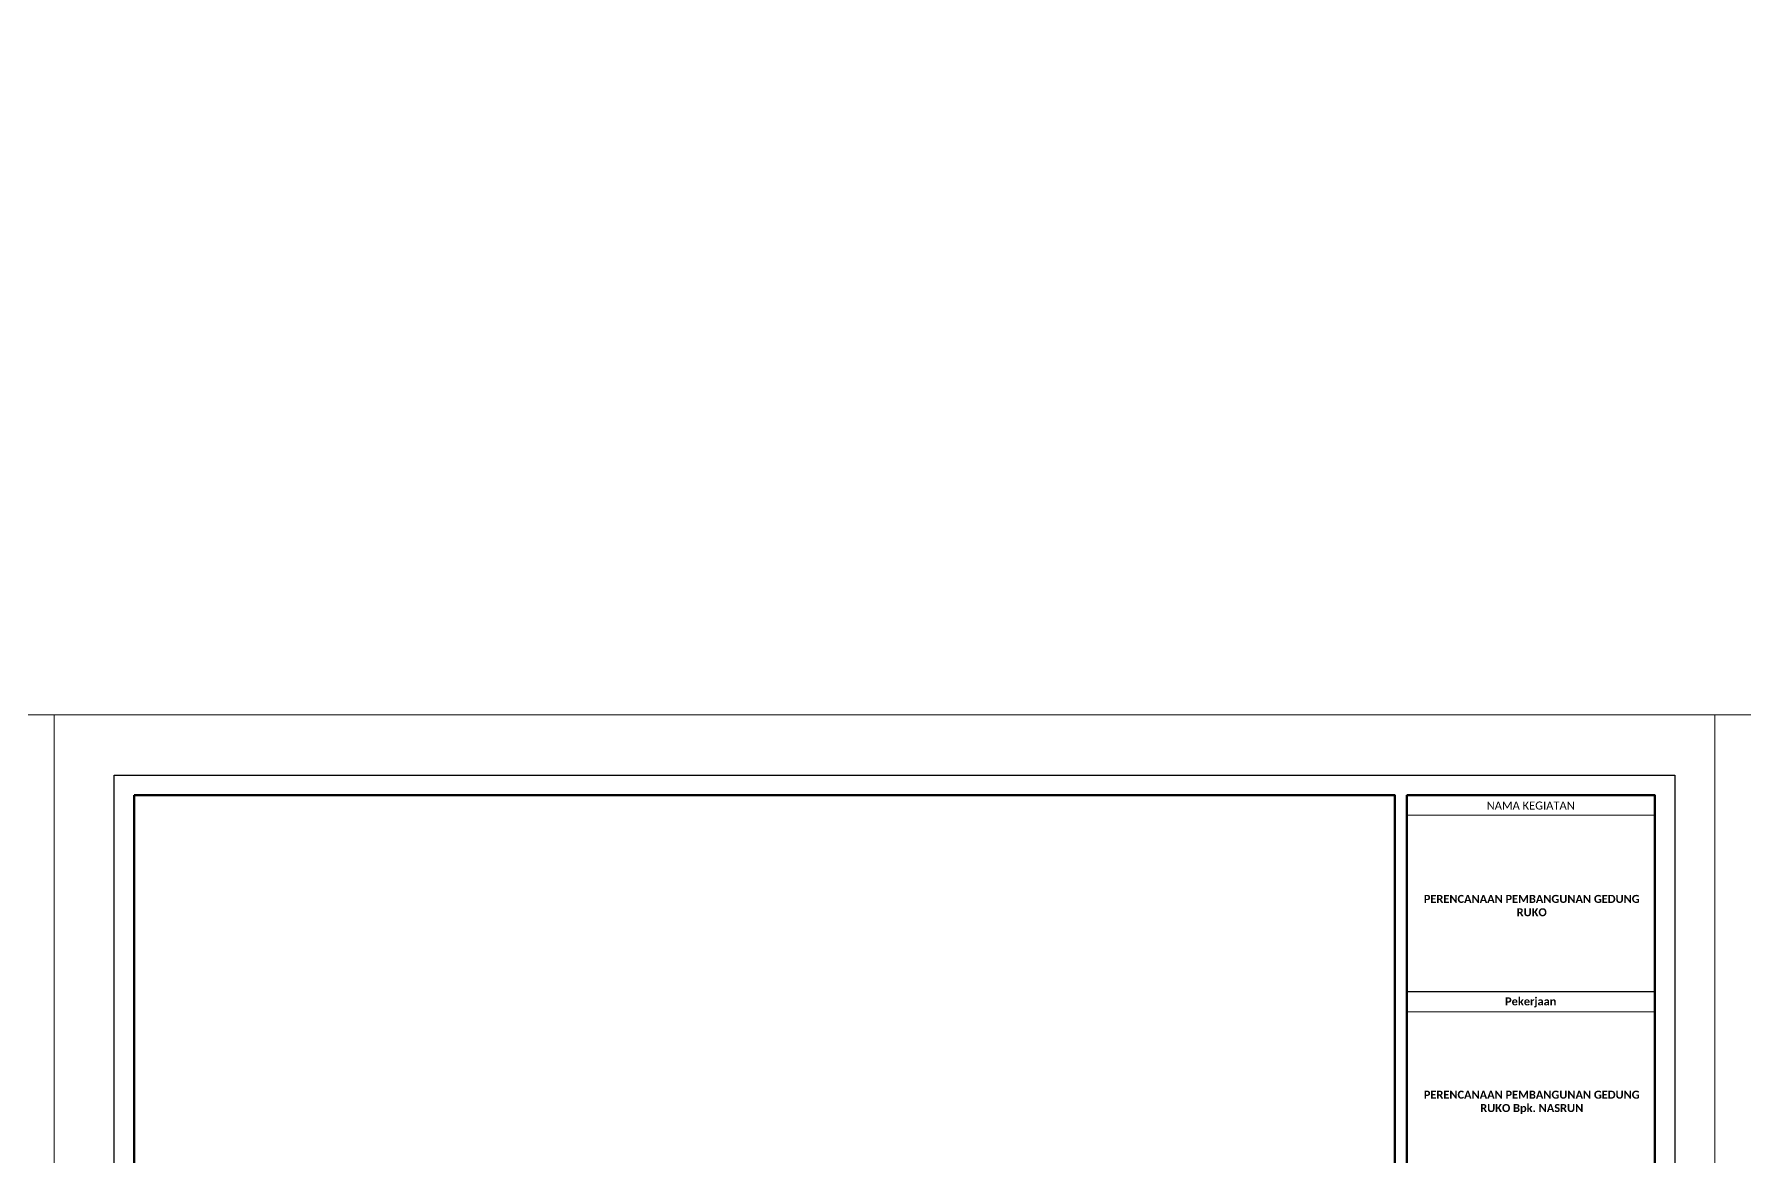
# Model space of a CAD drawing. Header units: centimetres. Extents: x -377343 to 693706, y 194584 to 813780.
# Drawn here: x 187107 to 190401, y 499946 to 502107 of the extents above; entities that cross this region are included whole.
import ezdxf

# ---------------------------------------------------------------- set-up
doc = ezdxf.new("R2010")
doc.units = ezdxf.units.CM
for name, color, linetype, lineweight in [('a. line t', 7, 'Continuous', 50), ('Kertas', 252, 'Continuous', 20), ('Legenda', 252, 'Continuous', 20)]:
    doc.layers.add(name, color=color, linetype=linetype, lineweight=lineweight)
doc.layers.add('PIPA', color=11, linetype='Continuous')
doc.styles.get("Standard").update_dxf_attribs({"font": 'arial.ttf'})

msp = doc.modelspace()

# ---------------------------------------------------------------- linework, layer by layer
at = {"layer": 'Kertas'}
for points in [[(183948.49, 500796.755), (187145.833, 500796.755), (187145.833, 498508.536), (183948.49, 498508.536)], [(187145.833, 500796.755), (190343.176, 500796.755), (190343.176, 498508.536), (187145.833, 498508.536)], [(190343.176, 500796.755), (193540.519, 500796.755), (193540.519, 498508.536), (190343.176, 498508.536)]]:
    msp.add_lwpolyline(points, close=True, dxfattribs=at)
at = {"layer": 'Legenda', "color": 1, "lineweight": 20}
for p, q in [((190227.61, 500604.144), (189749.934, 500604.144)), ((190227.61, 500225.439), (189749.934, 500225.439))]:
    msp.add_line(p, q, dxfattribs=at)
at = {"layer": 'Legenda', "color": 1, "lineweight": 30}
msp.add_line((190227.61, 500263.961), (189749.934, 500263.961), dxfattribs=at)
at = {"layer": 'Legenda', "color": 5, "lineweight": 30}
msp.add_lwpolyline([(187261.4, 500681.188), (190266.132, 500681.188), (190266.132, 498585.58), (187261.4, 498585.58)], close=True, dxfattribs=at)
at = {"layer": 'Legenda', "color": 1, "lineweight": 50}
for points in [[(187299.922, 500642.666), (189726.821, 500642.666), (189726.821, 498624.103), (187299.922, 498624.103)], [(189749.934, 500642.666), (190227.61, 500642.666), (190227.61, 498624.103), (189749.934, 498624.103)]]:
    msp.add_lwpolyline(points, close=True, dxfattribs=at)
at = {"layer": 'PIPA', "lineweight": 35, "extrusion": (0, 0.816497, 0.57735), "elevation": 193451.324}
msp.add_lwpolyline([(-421704.212, -325591.681), (-159560.265, -63447.734), (377343.333, -600351.331), (-158232.47, -1135927.133), (-693706.405, -600453.199), (-454216.825, -360963.619)], dxfattribs=at)

# ---------------------------------------------------------------- texts
at = {"layer": 'a. line t', "color": 2, "lineweight": 20, "char_height": 15.40888, "attachment_point": 5}
for s, insert, width in [('{\\fCandara|b0|i0|c0|p34;NAMA KEGIATAN}', (189988.772, 500622.332), 477.67534), ('{\\fCandara|b1|i0|c0|p34;PERENCANAAN PEMBANGUNAN GEDUNG RUKO}', (189990.73, 500429.733), 417.68214), ('{\\fCandara|b1|i0|c0|p34;Pekerjaan}', (189988.772, 500243.396), 477.67534), ('{\\fCandara|b1|i0|c0|p34;PERENCANAAN PEMBANGUNAN GEDUNG RUKO Bpk. NASRUN}', (189990.73, 500051.028), 417.68214)]:
    msp.add_mtext(s, dxfattribs=dict(at, insert=insert, width=width))

doc.saveas('drawing.dxf')
